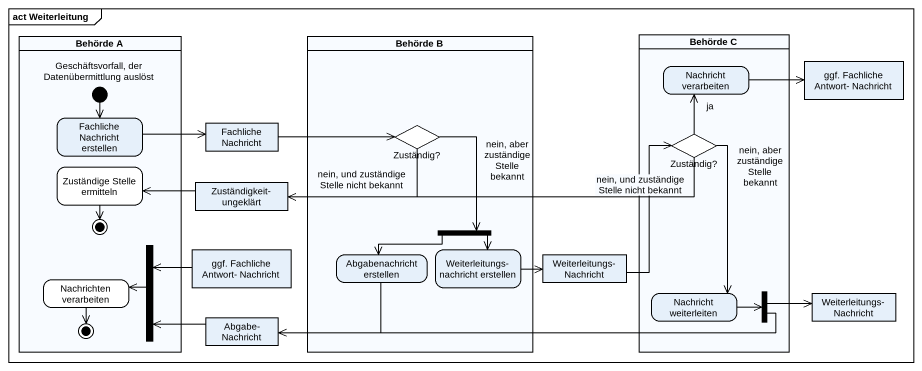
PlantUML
@startuml
mainframe act Weiterleitung
hide empty description
state "Behörde A" as Behörde_A <<partition>> {
  state "Geschäftsvorfall, der Datenübermittlung auslöst" as Geschäftsvorfall_der <<start>>
  state "Fachliche Nachricht erstellen" as Fachliche_Nachricht
  state "Zuständige Stelle ermitteln" as Zuständige_Stelle_ermitteln #FFFFFF
  state final1 <<end>>
  state fork1 <<join>>
  state "Nachrichten verarbeiten" as Nachrichten_verarbeiten #FFFFFF
  state final2 <<end>>
}
state "Behörde B" as Behörde_B <<partition>> {
  state "Zuständig?" as Zuständig <<choice>>
  state "Abgabenachricht erstellen" as Abgabenachricht_erstellen
  state "Weiterleitungs- nachricht erstellen" as Weiterleitungs_nachricht
  state fork2 <<fork>>
}
state "Behörde C" as Behörde_C <<partition>> {
  state "Nachricht verarbeiten" as Nachricht_verarbeiten
  state "Zuständig?" as Zuständig_2 <<choice>>
  state "Nachricht weiterleiten" as Nachricht_weiterleiten
  state fork3 <<fork>>
}
state "ggf. Fachliche Antwort- Nachricht" as ggf_Fachliche_Antwort <<object>>
state "Fachliche Nachricht" as Fachliche_Nachricht_2 <<object>>
state "Zuständigkeit- ungeklärt" as Zuständigkeit_ungeklärt <<object>>
state "ggf. Fachliche Antwort- Nachricht" as ggf_Fachliche_Antwort_2 <<object>>
state "Weiterleitungs- Nachricht" as Weiterleitungs_Nachricht <<object>>
state "Weiterleitungs- Nachricht" as Weiterleitungs_Nachricht_2 <<object>>
state "Abgabe- Nachricht" as Abgabe_Nachricht <<object>>
Nachricht_verarbeiten -right-> ggf_Fachliche_Antwort
Geschäftsvorfall_der --> Fachliche_Nachricht
Fachliche_Nachricht -right-> Fachliche_Nachricht_2
Fachliche_Nachricht_2 -right-> Zuständig
Zuständig -left-> Zuständigkeit_ungeklärt : nein, und zuständige Stelle nicht bekannt
Zuständig --> fork2 : nein, aber zuständige Stelle bekannt
Zuständig_2 -up-> Nachricht_verarbeiten : ja
Zuständig_2 -left-> Zuständigkeit_ungeklärt : nein, und zuständige Stelle nicht bekannt
Zuständig_2 --> Nachricht_weiterleiten : nein, aber zuständige Stelle bekannt
Zuständige_Stelle_ermitteln --> final1
Zuständigkeit_ungeklärt -left-> Zuständige_Stelle_ermitteln
fork1 -left-> Nachrichten_verarbeiten
ggf_Fachliche_Antwort_2 -left-> fork1
Abgabenachricht_erstellen -left-> Abgabe_Nachricht
Weiterleitungs_nachricht -right-> Weiterleitungs_Nachricht
fork2 -left-> Abgabenachricht_erstellen
fork2 --> Weiterleitungs_nachricht
Weiterleitungs_Nachricht -up-> Zuständig_2
Nachrichten_verarbeiten --> final2
Nachricht_weiterleiten -right-> fork3
fork3 -right-> Weiterleitungs_Nachricht_2
fork3 -left-> Abgabe_Nachricht
Abgabe_Nachricht -left-> fork1
@enduml
